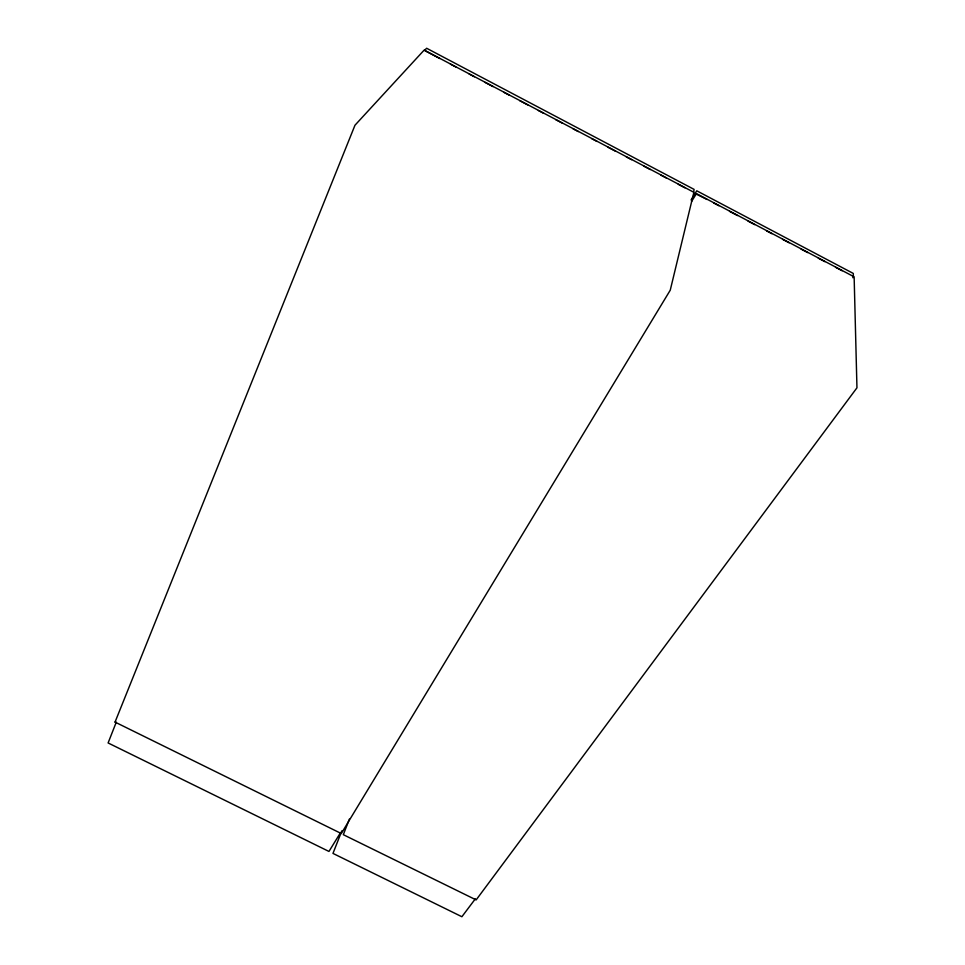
<?xml version="1.0" encoding="UTF-8"?>
<svg xmlns="http://www.w3.org/2000/svg" width="965" height="965" viewBox="0 0 965 965"><rect width="100%" height="100%" fill="white"/><g stroke="black" fill="none" stroke-linecap="round" stroke-linejoin="round"><path stroke-width="1.45" d="M693.594 192.204L694.088 189.393L426.663 48.274L424.576 50.289M853.374 276.497L853.289 273.433L696.754 190.805L691.073 199.996M349.366 819.092L343.335 834.689L476.143 899.911L856.956 387.809L854.134 276.834L696.465 193.615L691.543 201.516M116.295 722.134L108.104 742.953L328.956 851.444L340.597 832.542M341.863 830.805L332.973 853.41L461.885 916.726L475.335 898.861M696.054 193.989L707.007 199.466M425.107 50.759L439.763 58.491M450.426 64.112L455.757 66.923M469.074 73.955L474.406 76.766M485.069 82.387L493.055 86.609M503.718 92.23L509.05 95.04M519.713 100.662L527.698 104.883M538.361 110.505L543.693 113.315M555.683 119.636L562.342 123.158M573.005 128.779L578.337 131.59M591.654 138.622L596.985 141.433M607.648 147.054L615.634 151.264M626.297 156.897L631.629 159.708M643.619 166.028L650.277 169.538M660.941 175.172L666.272 177.982M678.262 184.303L684.921 187.813M713.63 202.964L718.925 205.75M729.528 211.347L737.477 215.545M748.068 221.13L754.702 224.628M766.62 230.912L771.916 233.711M782.519 239.308L789.141 242.794M801.071 249.091L807.693 252.577M818.296 258.174L824.918 261.672M835.509 267.257L842.143 270.755M852.734 276.34L852.903 277.775M115.04 722.085L341.296 833.543L670.241 290.212L693.883 192.3L424.142 50.108L354.975 125.233L115.04 722.085"/></g></svg>
